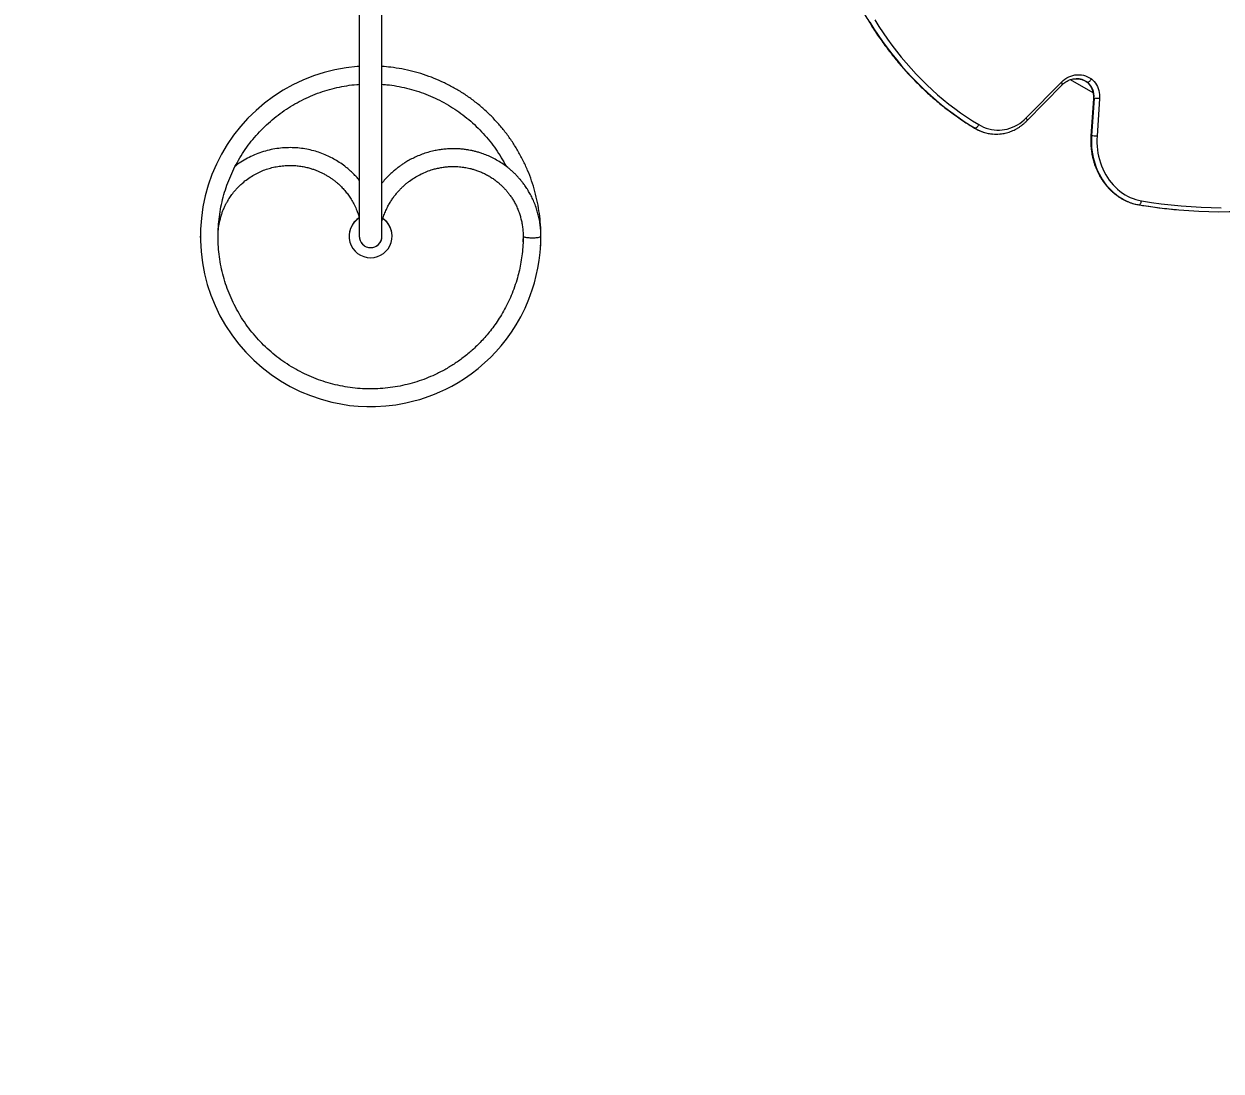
# Model space of a CAD drawing. Header units: millimetres. Extents: x 10665 to 29906, y -6125 to 7364.
# Drawn here: x 16781 to 19006, y -1018 to 928 of the extents above; entities that cross this region are included whole.
import ezdxf

# ---------------------------------------------------------------- set-up
doc = ezdxf.new("R2010")
doc.units = ezdxf.units.MM
for name, color, linetype in [('DIKOM_ОБЪЕКТ', 7, 'Continuous'), ('DIKOM_РАЗМЕР_ЗОНА', 7, 'Continuous'), ('DIKOM_РАЗМЕР_ОБЪЕКТА', 7, 'Continuous')]:
    doc.layers.add(name, color=color, linetype=linetype)
doc.styles.add('style1', font='arial.ttf', dxfattribs={"width": 0.8})
doc.dimstyles.new('1-50', dxfattribs={"dimtxt": 300, "dimasz": 200, "dimexe": 100, "dimexo": 0, "dimgap": 100, "dimtad": 1, "dimdec": 0, "dimtxsty": 'style1', "dimcen": 0, "dimclrd": 7, "dimclre": 7, "dimadec": 1, "dimazin": 2, "dimtfac": 1, "dimtdec": 0, "dimtmove": 1, "dimatfit": 3, "dimfxl": 0, "dimlwd": 25, "dimlwe": 18, "dimarcsym": 0})

# ---------------------------------------------------------------- blocks, each defined once
blk = doc.blocks.new('*D16')
at = {"layer": 'Defpoints', "color": 0, "transparency": 16777216}
for p in [(12665, 4926.5), (12665, 1146.9), (26947.7, -1821.9)]:
    blk.add_point(p, dxfattribs=at)
at = {"layer": 'DIKOM_РАЗМЕР_ОБЪЕКТА', "color": 7, "lineweight": 18, "transparency": 16777216}
for p, q in [((12665, 1146.9), (12665, 5026.5)), ((26947.7, -1821.9), (26947.7, 5026.5))]:
    blk.add_line(p, q, dxfattribs=at)
at = {"layer": 'DIKOM_РАЗМЕР_ОБЪЕКТА', "color": 7, "lineweight": 25, "transparency": 16777216}
blk.add_line((26747.7, 4926.5), (12865, 4926.5), dxfattribs=at)
at = {"layer": 'DIKOM_РАЗМЕР_ОБЪЕКТА', "color": 7, "transparency": 16777216}
for points in [[(12865, 4959.9), (12865, 4893.2), (12665, 4926.5)], [(26747.7, 4959.9), (26747.7, 4893.2), (26947.7, 4926.5)]]:
    blk.add_solid(points, dxfattribs=at)
at = {"layer": 'DIKOM_РАЗМЕР_ОБЪЕКТА', "color": 0, "transparency": 16777216, "insert": (21497, 5179.8), "char_height": 300, "attachment_point": 5, "style": 'style1'}
blk.add_mtext('14300', dxfattribs=at)
blk = doc.blocks.new('*D14')
at = {"layer": 'Defpoints', "color": 0, "transparency": 16777216}
for p in [(28947.7, 6914), (10665, 1629.9), (28947.7, -1535.4)]:
    blk.add_point(p, dxfattribs=at)
at = {"layer": 'DIKOM_РАЗМЕР_ЗОНА', "color": 7, "lineweight": 18, "transparency": 16777216}
for p, q in [((10665, 1629.9), (10665, 7014)), ((28947.7, -1535.4), (28947.7, 7014))]:
    blk.add_line(p, q, dxfattribs=at)
at = {"layer": 'DIKOM_РАЗМЕР_ЗОНА', "color": 7, "lineweight": 25, "transparency": 16777216}
blk.add_line((10865, 6914), (28747.7, 6914), dxfattribs=at)
at = {"layer": 'DIKOM_РАЗМЕР_ЗОНА', "color": 7, "transparency": 16777216}
for points in [[(10865, 6947.4), (10865, 6880.7), (10665, 6914)], [(28747.7, 6947.4), (28747.7, 6880.7), (28947.7, 6914)]]:
    blk.add_solid(points, dxfattribs=at)
at = {"layer": 'DIKOM_РАЗМЕР_ЗОНА', "color": 0, "transparency": 16777216, "insert": (21431.5, 7167.3), "char_height": 300, "attachment_point": 5, "style": 'style1'}
blk.add_mtext('18300', dxfattribs=at)

msp = doc.modelspace()

# ---------------------------------------------------------------- linework, layer by layer
at = {"layer": 'DIKOM_ОБЪЕКТ', "color": 7, "linetype": 'Continuous', "lineweight": 15}
for p, q in [((18768.1, 800), (18725.9, 824.4)), ((18643.8, 753.4), (18709.2, 819.9)), ((18645.3, 748.1), (18710.6, 814.7)), ((18756.9, 819.8), (18757.9, 819.5)), ((18768.8, 789.7), (18764.2, 719.8)), ((18769.9, 789.7), (18765.3, 719.9)), ((18780.2, 789.2), (18775.6, 719.3)), ((18853, 591.9), (18853.3, 591.8)), ((17465.4, 534.3), (17465.4, 534.3)), ((17708.9, 535.2), (17708.6, 522.9)), ((17108.9, 533.4), (17109.1, 527.5)), ((17142, 530.7), (17141.9, 533.4)), ((17385.4, 532.7), (17385.4, 532.7)), ((17404.4, 533.1), (17404.4, 532.7))]:
    msp.add_line(p, q, dxfattribs=at)
at = {"layer": 'DIKOM_ОБЪЕКТ', "color": 7, "linetype": 'Continuous', "lineweight": 15, "flags": 128}
for points in [[(18362.3, 935.6), (18370, 923.5), (18377.9, 911.6), (18386, 899.9), (18394.3, 888.4), (18402.9, 877.2), (18411.7, 866.2), (18420.7, 855.5), (18430, 845), (18439.4, 834.8), (18449.1, 824.8), (18458.9, 815.1), (18469, 805.7), (18479.2, 796.5), (18489.7, 787.7), (18500.2, 779.1), (18511, 770.9), (18521.9, 762.9), (18533, 755.2), (18544.3, 747.9), (18555.7, 740.8)], [(18353.2, 931.3), (18360.9, 919.1), (18368.9, 907), (18377.1, 895.2), (18385.6, 883.6), (18394.2, 872.2), (18403.2, 861.1), (18412.3, 850.2), (18421.6, 839.6), (18431.2, 829.2), (18441, 819.1), (18451, 809.3), (18461.1, 799.8), (18471.5, 790.5), (18482, 781.6), (18492.8, 772.9), (18503.7, 764.5), (18514.7, 756.5), (18525.9, 748.7), (18537.3, 741.3), (18548.9, 734.2)], [(17404.4, 848.9), (17400.4, 848.7), (17379.7, 846.4), (17359.2, 842.7), (17338.9, 837.7), (17319.1, 831.3), (17299.7, 823.7), (17280.8, 814.7), (17262.6, 804.6), (17245.1, 793.3), (17228.4, 780.9), (17212.5, 767.3), (17197.5, 752.8), (17183.6, 737.3), (17170.6, 721), (17158.8, 703.8), (17148.2, 685.9), (17138.7, 667.3), (17130.5, 648.1), (17123.6, 628.4), (17118, 608.3), (17113.7, 587.9), (17110.8, 567.3), (17109.2, 546.5), (17109, 525.6), (17110.2, 504.8), (17112.8, 484.1), (17116.7, 463.7), (17121.9, 443.5), (17128.5, 423.7), (17136.3, 404.4), (17145.4, 385.6), (17155.8, 367.5), (17167.3, 350.1), (17179.9, 333.5), (17193.6, 317.8), (17208.3, 303), (17223.9, 289.2), (17240.4, 276.4), (17257.7, 264.8), (17275.7, 254.3), (17294.4, 245.1), (17313.7, 237.1), (17333.4, 230.4), (17353.6, 225), (17369.9, 221.6), (17386.2, 219.1), (17402.4, 217.5), (17418.4, 216.8), (17434.2, 216.8), (17453.6, 217.9), (17472.4, 220.2), (17490.7, 223.5), (17508.4, 227.8), (17517.1, 230.2), (17525.5, 232.9), (17534.5, 236.1), (17544, 239.8), (17554.2, 244.1), (17565, 249.1), (17576.3, 255), (17588, 261.6), (17600.1, 269.3), (17612.5, 277.9), (17625.2, 287.7), (17637.9, 298.6), (17648, 308.2), (17658.1, 318.6), (17668, 329.9), (17677.7, 342.1), (17687.1, 355.1), (17696, 369), (17704.5, 383.9), (17712.4, 399.6), (17719.5, 416.3), (17725.9, 433.8), (17729.9, 446.9), (17733.4, 460.3), (17736.4, 474.2), (17738.7, 488.4), (17740.5, 503), (17741.6, 517.9), (17741.9, 533.2), (17741.9, 533.2)], [(18709.2, 819.9), (18712.3, 822.8), (18715.6, 825.5), (18719.1, 827.7), (18722.8, 829.7), (18726.6, 831.2), (18730.4, 832.4), (18734.4, 833.2), (18738.4, 833.6), (18742.4, 833.7), (18746.4, 833.3), (18750.3, 832.6), (18754.2, 831.4), (18758, 829.9), (18761.7, 828), (18765.2, 825.8)], [(18765.2, 825.8), (18767.9, 823.5), (18770.3, 820.9), (18772.5, 818), (18774.5, 814.9), (18776.2, 811.6), (18777.6, 808.1), (18778.7, 804.4), (18779.5, 800.7), (18780.1, 796.9), (18780.3, 793), (18780.2, 789.2)], [(18710.6, 814.7), (18710.7, 814.7), (18710.9, 815.2), (18711, 815.9), (18710.9, 816.8), (18710.5, 817.8), (18709.9, 818.8), (18709.2, 819.9)], [(18548.9, 734.2), (18548.2, 734.3), (18547.9, 734.4)], [(18555.7, 740.8), (18555, 739.5), (18554.2, 738.3), (18553.4, 737.1), (18552.5, 736.1), (18551.5, 735.3), (18550.6, 734.7), (18549.7, 734.3), (18548.9, 734.2)], [(18555.7, 740.8), (18560.1, 738.4), (18564.8, 736.2), (18569.5, 734.4), (18574.3, 732.9), (18579.1, 731.8), (18584.1, 731.1), (18589, 730.7), (18594, 730.6), (18598.9, 731), (18603.8, 731.7), (18608.7, 732.7), (18613.5, 734.2), (18618.3, 735.9), (18622.9, 738), (18627.4, 740.5), (18631.8, 743.2), (18636, 746.3), (18640, 749.7), (18643.8, 753.4)], [(18645.3, 748.1), (18645.3, 748.2), (18645.6, 748.7), (18645.7, 749.4), (18645.5, 750.2), (18645.1, 751.2), (18644.6, 752.3), (18643.8, 753.4)], [(18765.3, 719.9), (18765, 713.2), (18765.1, 706.5), (18765.4, 699.8), (18766.1, 693.2), (18767.1, 686.6), (18768.4, 680), (18770, 673.6), (18771.9, 667.3), (18774.1, 661.1), (18776.6, 655.1), (18779.4, 649.3), (18782.5, 643.6), (18785.8, 638.1), (18789.4, 632.9), (18793.3, 627.9), (18797.3, 623.2), (18801.6, 618.8), (18806.1, 614.6), (18810.8, 610.7), (18815.6, 607.2), (18820.7, 604), (18825.8, 601.1), (18831.1, 598.5), (18836.5, 596.3), (18842, 594.4), (18847.6, 593), (18853.3, 591.8)], [(18775.6, 719.3), (18775.3, 713), (18775.3, 706.8), (18775.7, 700.5), (18776.3, 694.3), (18777.2, 688.1), (18778.5, 682), (18780, 675.9), (18781.8, 670), (18783.9, 664.2), (18786.2, 658.6), (18788.8, 653.1), (18791.7, 647.8), (18794.8, 642.7), (18798.2, 637.8), (18801.8, 633.1), (18805.6, 628.7), (18809.6, 624.5), (18813.8, 620.6), (18818.2, 617), (18822.8, 613.7), (18827.5, 610.6), (18832.3, 607.9), (18837.3, 605.5), (18842.4, 603.4), (18847.5, 601.7), (18852.8, 600.3), (18858.1, 599.3)], [(18853.3, 591.8), (18854.1, 592), (18854.8, 592.4), (18855.6, 593.1), (18856.3, 594), (18856.9, 595.1), (18857.4, 596.4), (18857.8, 597.8), (18858.1, 599.3)], [(18853.3, 591.8), (18871.8, 589), (18890.3, 586.4), (18908.9, 584.3), (18923, 582.9)], [(18858.1, 599.3), (18876.5, 596.4), (18894.9, 593.9), (18913.4, 591.8), (18931.9, 590), (18950.4, 588.6), (18968.9, 587.5), (18987.5, 586.9), (19006.1, 586.5)], [(18923, 582.9), (18927.5, 582.5), (18946.2, 581.1), (18964.8, 580.1), (18983.5, 579.4), (19002.1, 579), (19020.8, 579.1), (19039.5, 579.5), (19058.1, 580.3), (19076.8, 581.4), (19086.1, 582.2)], [(17708.9, 533.2), (17708.9, 533.1), (17709.2, 532.7), (17709.7, 532.4), (17710.6, 532), (17711.9, 531.7), (17713.4, 531.4), (17715.2, 531.1), (17717.1, 530.9), (17719.3, 530.8), (17721.6, 530.7), (17724, 530.6), (17726.4, 530.6), (17728.8, 530.6)], [(17728.8, 530.6), (17731.1, 530.7), (17733.3, 530.9), (17735.3, 531.1), (17737.1, 531.3), (17738.7, 531.6), (17740, 532), (17741, 532.3), (17741.6, 532.7), (17741.9, 533), (17741.9, 533.2)]]:
    msp.add_lwpolyline(points, dxfattribs=at)
at = {"layer": 'DIKOM_ОБЪЕКТ', "color": 7, "linetype": 'Continuous', "lineweight": 15}
for centre, radius, start, end in [((18736.6, 789.1), 37.1, 55.014, 90.0461), ((18734.6, 792.8), 35.4, 355.0784, 48.954), ((18769.6, 787.1), 2.67, 82.5839, 106.1308), ((18767.1, 648.2), 141.6, 84.6986, 88.8661), ((18588.4, 799.3), 76.2, 238.7086, 264.9939), ((18587.9, 796.4), 73.2, 265.1615, 274.8186), ((18765, 717.2), 2.67, 82.5839, 106.1308), ((18762.5, 578.4), 141.5, 84.698, 88.8667), ((17425.4, 533.5), 40, 121.9284, 270.0001), ((17425.4, 533.5), 40, 121.9285, 181.1801), ((17425.4, 533.5), 40, 270.0001, 55.3834), ((17425.4, 533.5), 40, 1.1821, 55.3825), ((17425.4, 533.2), 21, 179.8472, 359.8542), ((17425.4, 533.2), 21, 179.8475, 269.9992), ((17425.4, 533.2), 21, 269.9994, 359.8541)]:
    msp.add_arc(centre, radius, start, end, dxfattribs=at)
for points, knots in [([(18249.8, 1271.8), (18249.8, 1270.6), (18250.1, 1264.7), (18250.7, 1254.1), (18251.9, 1239.9), (18253.3, 1225.7), (18254.9, 1211.6), (18256.9, 1197.5), (18259.1, 1183.5), (18261.5, 1169.5), (18264.3, 1155.6), (18267.2, 1141.8), (18270.5, 1128), (18274, 1114.4), (18277.8, 1100.8), (18281.8, 1087.3), (18286.1, 1074), (18290.7, 1060.7), (18295.4, 1047.6), (18300.5, 1034.6), (18305.8, 1021.8), (18311.3, 1009), (18317.1, 996.5), (18323.1, 984), (18329.3, 971.8), (18335.8, 959.7), (18342.5, 947.7), (18349.4, 936), (18356.6, 924.4), (18363.9, 913), (18371.5, 901.8), (18379.3, 890.9), (18387.3, 880.1), (18395.5, 869.5), (18403.9, 859.1), (18412.5, 849), (18421.3, 839.1), (18430.3, 829.4), (18439.4, 819.9), (18448.7, 810.7), (18458.2, 801.7), (18467.9, 793), (18477.8, 784.5), (18487.8, 776.3), (18497.9, 768.4), (18508.2, 760.7), (18518.6, 753.3), (18529.2, 746.1), (18539, 739.8), (18545.3, 736), (18547.9, 734.4)], [0, 0, 0, 0, 0.005204, 0.026497, 0.04779, 0.069084, 0.090377, 0.111671, 0.132964, 0.154257, 0.175551, 0.196844, 0.218137, 0.23943, 0.260723, 0.282016, 0.303308, 0.324601, 0.345893, 0.367185, 0.388477, 0.409768, 0.431059, 0.45235, 0.47364, 0.49493, 0.516219, 0.537508, 0.558796, 0.580084, 0.601371, 0.622658, 0.643943, 0.665228, 0.686512, 0.707795, 0.729077, 0.750357, 0.771637, 0.792916, 0.814193, 0.835469, 0.856744, 0.878018, 0.899289, 0.92056, 0.941829, 0.963097, 0.984363, 1, 1, 1, 1]), ([(17404.4, 1033.2), (17404.4, 1033.2), (17404.4, 1033.1), (17404.4, 1033), (17404.4, 1032.5), (17404.4, 1031.7), (17404.4, 1030.6), (17404.4, 1029.1), (17404.4, 1027.4), (17404.4, 1025.3), (17404.4, 1022.9), (17404.4, 1020.2), (17404.4, 1017.3), (17404.4, 1014), (17404.4, 1010.4), (17404.4, 1006.6), (17404.4, 1002.4), (17404.4, 998), (17404.4, 993.3), (17404.4, 988.4), (17404.4, 983.2), (17404.4, 977.7), (17404.4, 972), (17404.4, 966.1), (17404.4, 959.9), (17404.4, 953.5), (17404.4, 946.9), (17404.4, 940.1), (17404.4, 933.1), (17404.4, 925.8), (17404.4, 918.5), (17404.4, 910.9), (17404.4, 903.2), (17404.4, 895.3), (17404.4, 887.3), (17404.4, 879.1), (17404.4, 870.9), (17404.4, 862.5), (17404.4, 854), (17404.4, 845.5), (17404.4, 836.8), (17404.4, 828.1), (17404.4, 819.3), (17404.4, 810.5), (17404.4, 801.7), (17404.4, 792.8), (17404.4, 783.9), (17404.4, 775), (17404.4, 766.1), (17404.4, 757.3), (17404.4, 748.5), (17404.4, 739.7), (17404.4, 730.9), (17404.4, 722.3), (17404.4, 713.7), (17404.4, 705.2), (17404.4, 696.8), (17404.4, 688.5), (17404.4, 680.4), (17404.4, 672.3), (17404.4, 664.4), (17404.4, 656.7), (17404.4, 649.1), (17404.4, 641.7), (17404.4, 634.4), (17404.4, 627.4), (17404.4, 620.5), (17404.4, 613.9), (17404.4, 607.5), (17404.4, 601.3), (17404.4, 595.3), (17404.4, 589.5), (17404.4, 584), (17404.4, 578.8), (17404.4, 573.8), (17404.4, 569.1), (17404.4, 564.6), (17404.4, 560.4), (17404.4, 556.5), (17404.4, 552.9), (17404.4, 549.6), (17404.4, 546.6), (17404.4, 543.8), (17404.4, 541.4), (17404.4, 539.3), (17404.4, 537.5), (17404.4, 536), (17404.4, 534.8), (17404.4, 533.9), (17404.4, 533.4), (17404.4, 533.2), (17404.4, 533.2), (17404.4, 533.2), (17404.4, 533.2)], [0, 0, 0, 0, 0.00279, 0.010896, 0.021958, 0.033296, 0.044652, 0.056011, 0.067371, 0.078731, 0.090091, 0.101452, 0.112813, 0.124173, 0.135534, 0.146895, 0.158255, 0.169616, 0.180976, 0.192337, 0.203698, 0.215059, 0.226419, 0.23778, 0.249141, 0.260501, 0.271862, 0.283223, 0.294583, 0.305944, 0.317305, 0.328665, 0.340026, 0.351387, 0.362748, 0.374108, 0.385469, 0.39683, 0.40819, 0.419551, 0.430912, 0.442272, 0.453633, 0.464994, 0.476355, 0.487715, 0.499076, 0.510437, 0.521797, 0.533158, 0.544519, 0.555879, 0.56724, 0.578601, 0.589961, 0.601322, 0.612683, 0.624044, 0.635404, 0.646765, 0.658126, 0.669486, 0.680847, 0.692208, 0.703568, 0.714929, 0.72629, 0.73765, 0.749011, 0.760372, 0.771733, 0.783093, 0.794454, 0.805815, 0.817175, 0.828536, 0.839897, 0.851257, 0.862618, 0.873979, 0.885339, 0.8967, 0.908061, 0.919421, 0.930782, 0.942142, 0.953502, 0.964862, 0.976222, 0.987579, 0.997757, 0.999907, 1, 1, 1, 1]), ([(17446.4, 533.1), (17446.4, 533.1), (17446.4, 533.1), (17446.4, 533.2), (17446.4, 533.2), (17446.4, 533.2), (17446.4, 533.5), (17446.4, 534.1), (17446.4, 535), (17446.4, 536.3), (17446.4, 537.8), (17446.4, 539.7), (17446.4, 541.9), (17446.4, 544.3), (17446.4, 547.1), (17446.4, 550.2), (17446.4, 553.6), (17446.4, 557.2), (17446.4, 561.2), (17446.4, 565.4), (17446.4, 569.9), (17446.4, 574.7), (17446.4, 579.7), (17446.4, 585), (17446.4, 590.6), (17446.4, 596.4), (17446.4, 602.4), (17446.4, 608.7), (17446.4, 615.1), (17446.4, 621.8), (17446.4, 628.7), (17446.4, 635.8), (17446.4, 643.1), (17446.4, 650.5), (17446.4, 658.1), (17446.4, 665.9), (17446.4, 673.8), (17446.4, 681.9), (17446.4, 690.1), (17446.4, 698.4), (17446.4, 706.8), (17446.4, 715.3), (17446.4, 723.9), (17446.4, 732.6), (17446.4, 741.3), (17446.4, 750.1), (17446.4, 758.9), (17446.4, 767.8), (17446.4, 776.7), (17446.4, 785.6), (17446.4, 794.5), (17446.4, 803.3), (17446.4, 812.2), (17446.4, 821), (17446.4, 829.7), (17446.4, 838.4), (17446.4, 847.1), (17446.4, 855.6), (17446.4, 864.1), (17446.4, 872.4), (17446.4, 880.7), (17446.4, 888.8), (17446.4, 896.8), (17446.4, 904.6), (17446.4, 912.3), (17446.4, 919.9), (17446.4, 927.2), (17446.4, 934.4), (17446.4, 941.4), (17446.4, 948.2), (17446.4, 954.7), (17446.4, 961.1), (17446.4, 967.2), (17446.4, 973.1), (17446.4, 978.8), (17446.4, 984.2), (17446.4, 989.4), (17446.4, 994.2), (17446.4, 998.9), (17446.4, 1003.2), (17446.4, 1007.3), (17446.4, 1011.1), (17446.4, 1014.6), (17446.4, 1017.8), (17446.4, 1020.8), (17446.4, 1023.4), (17446.4, 1025.7), (17446.4, 1027.7), (17446.4, 1029.4), (17446.4, 1030.8), (17446.4, 1031.9), (17446.4, 1032.6), (17446.4, 1033), (17446.4, 1033.1), (17446.4, 1033.2), (17446.4, 1033.2), (17446.4, 1033.2), (17446.4, 1033.2), (17446.4, 1033.2), (17446.4, 1033.3), (17446.4, 1033.4), (17446.4, 1033.5), (17446.4, 1033.6)], [0, 0, 0, 0, 0.000092, 0.000487, 0.001691, 0.005311, 0.016075, 0.027451, 0.038775, 0.050093, 0.06141, 0.072727, 0.084043, 0.095359, 0.106675, 0.117992, 0.129308, 0.140624, 0.15194, 0.163256, 0.174572, 0.185889, 0.197205, 0.208521, 0.219837, 0.231153, 0.242469, 0.253785, 0.265101, 0.276417, 0.287734, 0.29905, 0.310366, 0.321682, 0.332998, 0.344314, 0.35563, 0.366946, 0.378263, 0.389579, 0.400895, 0.412211, 0.423527, 0.434843, 0.446159, 0.457475, 0.468792, 0.480108, 0.491424, 0.50274, 0.514056, 0.525372, 0.536688, 0.548004, 0.55932, 0.570637, 0.581953, 0.593269, 0.604585, 0.615901, 0.627217, 0.638533, 0.649849, 0.661165, 0.672482, 0.683798, 0.695114, 0.70643, 0.717746, 0.729062, 0.740378, 0.751694, 0.76301, 0.774327, 0.785643, 0.796959, 0.808275, 0.819591, 0.830907, 0.842223, 0.85354, 0.864856, 0.876172, 0.887488, 0.898804, 0.91012, 0.921437, 0.932753, 0.944069, 0.955386, 0.966702, 0.97802, 0.98934, 0.994508, 0.997092, 0.998384, 0.99903, 0.999354, 0.999525, 0.999606, 0.99972, 1, 1, 1, 1]), ([(17741.3, 514.9), (17741.6, 521.3), (17742.2, 534.6), (17741.4, 554.9), (17739.3, 575.6), (17735.8, 596.2), (17731, 616.5), (17724.9, 636.5), (17717.4, 656), (17708.7, 674.9), (17698.7, 693.3), (17687.6, 710.9), (17675.3, 727.8), (17662, 743.8), (17647.6, 758.9), (17632.3, 773.1), (17616, 786.2), (17599, 798.2), (17581.1, 809), (17562.6, 818.7), (17543.5, 827.1), (17523.9, 834.2), (17503.9, 840.1), (17483.5, 844.5), (17464.3, 847.6), (17451.9, 848.5), (17446.4, 848.9)], [0, 0, 0, 0, 0.038642, 0.080823, 0.123004, 0.165184, 0.207366, 0.249547, 0.291728, 0.333909, 0.37609, 0.41827, 0.460452, 0.502633, 0.544814, 0.586994, 0.629175, 0.671356, 0.713537, 0.755717, 0.797897, 0.840079, 0.88226, 0.924441, 0.966622, 1, 1, 1, 1]), ([(18710.6, 814.7), (18711, 815.1), (18712.3, 816.3), (18714.5, 818.2), (18717.2, 820.2), (18720.1, 821.9), (18723.1, 823.4), (18726.2, 824.6), (18729.3, 825.4), (18732.5, 826), (18734.9, 826.2), (18736.3, 826.2), (18736.6, 826.2)], [0, 0, 0, 0, 0.055812, 0.168733, 0.281892, 0.395473, 0.509534, 0.624128, 0.739262, 0.854906, 0.970974, 1, 1, 1, 1]), ([(18736.6, 826.2), (18737.4, 826.2), (18739.3, 826.2), (18742.3, 825.8), (18745.5, 825.1), (18748.6, 824.1), (18751.7, 822.8), (18754.5, 821.4), (18756.2, 820.3), (18756.9, 819.8)], [0, 0, 0, 0, 0.115504, 0.269532, 0.4234, 0.576893, 0.729834, 0.882129, 1, 1, 1, 1]), ([(18757.9, 819.5), (18758.4, 819.6), (18759.3, 819.7), (18761.1, 820.8), (18762.8, 822.4), (18764.2, 824.2), (18765, 825.3), (18765.2, 825.8), (18765.2, 825.8)], [0, 0, 0, 0, 0.21451, 0.429001, 0.643576, 0.858294, 0.994247, 1, 1, 1, 1]), ([(17708.9, 533.2), (17708.8, 527.7), (17708.7, 516.9), (17707.2, 501), (17705, 485.5), (17702.1, 470.6), (17698.2, 455.2), (17693.1, 439.4), (17687, 423.3), (17680.1, 408.3), (17672.7, 394.2), (17664.8, 381.1), (17656.7, 369), (17648.3, 357.8), (17639.8, 347.6), (17631.3, 338.2), (17622.9, 329.7), (17614.6, 321.9), (17606.1, 314.6), (17597.6, 307.9), (17589, 301.5), (17580.5, 295.8), (17571.9, 290.4), (17563.1, 285.3), (17554.1, 280.5), (17542.6, 274.9), (17528.4, 268.8), (17511.2, 262.8), (17493.6, 257.8), (17475.6, 254), (17457.2, 251.3), (17438.6, 249.8), (17419.9, 249.5), (17401.3, 250.5), (17382.7, 252.7), (17364.3, 256.1), (17346.2, 260.8), (17328.5, 266.6), (17311.1, 273.5), (17294.3, 281.6), (17278, 290.8), (17262.3, 301), (17247.4, 312.3), (17233.2, 324.5), (17219.9, 337.6), (17207.5, 351.6), (17196, 366.3), (17185.5, 381.8), (17176.1, 397.9), (17167.7, 414.6), (17160.4, 431.8), (17154.3, 449.5), (17149.4, 467.5), (17145.7, 485.9), (17143.2, 504.4), (17141.9, 523), (17141.9, 541.7), (17143, 560.4), (17145.4, 578.9), (17149, 597.2), (17153.9, 615.3), (17159.9, 633), (17167, 650.3), (17175.3, 667), (17184.6, 683.2), (17195, 698.8), (17206.4, 713.6), (17218.8, 727.6), (17232, 740.8), (17246.1, 753.1), (17261, 764.4), (17276.6, 774.7), (17292.8, 784), (17309.6, 792.2), (17326.9, 799.3), (17344.6, 805.2), (17362.7, 809.9), (17381.1, 813.4), (17395, 815.3), (17402.8, 815.7), (17404.4, 815.8)], [0, 0, 0, 0, 0.012483, 0.024651, 0.036504, 0.04804, 0.059259, 0.072836, 0.085919, 0.098506, 0.110599, 0.122196, 0.133299, 0.143908, 0.154021, 0.16364, 0.172764, 0.181393, 0.189528, 0.198218, 0.206261, 0.213925, 0.221617, 0.229341, 0.237099, 0.24489, 0.258601, 0.272413, 0.286327, 0.300341, 0.314456, 0.328653, 0.34286, 0.357066, 0.371272, 0.385479, 0.399685, 0.413891, 0.428098, 0.442304, 0.45651, 0.470716, 0.484923, 0.499129, 0.513335, 0.527541, 0.541747, 0.555954, 0.57016, 0.584366, 0.598572, 0.612779, 0.626985, 0.641191, 0.655397, 0.669604, 0.68381, 0.698016, 0.712222, 0.726428, 0.740635, 0.754841, 0.769047, 0.783253, 0.79746, 0.811666, 0.825872, 0.840078, 0.854284, 0.868491, 0.882697, 0.896903, 0.911109, 0.925316, 0.939522, 0.953728, 0.967934, 0.98214, 0.996347, 1, 1, 1, 1]), ([(17446.4, 815.8), (17449.5, 815.6), (17458.8, 815), (17474.1, 812.7), (17492.4, 808.9), (17510.4, 803.9), (17528.1, 797.7), (17545.2, 790.4), (17561.9, 781.9), (17578, 772.4), (17593.4, 761.8), (17608.1, 750.3), (17622, 737.8), (17635, 724.4), (17647.2, 710.2), (17658.3, 695.2), (17668.5, 679.7), (17674.3, 668.8), (17677.2, 663.5)], [0, 0, 0, 0, 0.031776, 0.09643, 0.161085, 0.225739, 0.290392, 0.355045, 0.419699, 0.484355, 0.549009, 0.613662, 0.678316, 0.742971, 0.807625, 0.872278, 0.936932, 1, 1, 1, 1]), ([(18756.8, 819.8), (18757, 819.6), (18758, 818.8), (18759.6, 817.3), (18761.5, 815), (18763.2, 812.6), (18764.8, 809.9), (18766.1, 807.1), (18767.1, 804.2), (18768, 801.1), (18768.6, 798), (18768.9, 794.8), (18769, 792), (18768.9, 790.3), (18768.8, 789.7)], [0, 0, 0, 0, 0.03168, 0.124278, 0.216489, 0.308254, 0.399679, 0.490849, 0.581831, 0.672692, 0.763452, 0.854153, 0.944795, 1, 1, 1, 1]), ([(18547.9, 734.4), (18548.7, 733.9), (18551, 732.6), (18554.8, 730.7), (18559.3, 728.7), (18564, 727), (18568.7, 725.5), (18573.5, 724.5), (18577.8, 723.7), (18580.5, 723.5), (18581.6, 723.4)], [0, 0, 0, 0, 0.076296, 0.215186, 0.353964, 0.492585, 0.631059, 0.769389, 0.907605, 1, 1, 1, 1]), ([(18594.3, 723.4), (18595.5, 723.5), (18598.3, 723.8), (18602.6, 724.5), (18607.4, 725.6), (18612.1, 727), (18616.8, 728.7), (18621.3, 730.8), (18625.8, 733.1), (18630.1, 735.7), (18634.3, 738.5), (18638.3, 741.7), (18642, 744.9), (18644.3, 747.1), (18645.3, 748.1)], [0, 0, 0, 0, 0.063002, 0.149223, 0.235468, 0.321755, 0.408108, 0.494533, 0.581051, 0.667649, 0.75435, 0.841144, 0.928032, 1, 1, 1, 1]), ([(18764.2, 719.8), (18764.1, 718.7), (18764, 715.5), (18763.9, 710.3), (18764, 704.2), (18764.4, 698), (18765.1, 691.9), (18766.1, 685.8), (18767.3, 679.8), (18768.8, 673.9), (18770.6, 668), (18772.6, 662.3), (18774.9, 656.7), (18777.4, 651.3), (18780.2, 646), (18783.2, 640.9), (18786.4, 635.9), (18789.8, 631.2), (18793.5, 626.7), (18797.3, 622.3), (18801.3, 618.3), (18805.5, 614.4), (18809.9, 610.9), (18814.4, 607.6), (18819.1, 604.5), (18823.9, 601.8), (18828.8, 599.3), (18833.8, 597.2), (18838.8, 595.3), (18844, 593.7), (18848.7, 592.6), (18851.7, 592.1), (18853, 591.9)], [0, 0, 0, 0, 0.018425, 0.052727, 0.087032, 0.121338, 0.155647, 0.189956, 0.224263, 0.25857, 0.292876, 0.32718, 0.361479, 0.395775, 0.430062, 0.464342, 0.498612, 0.532869, 0.567112, 0.601337, 0.635543, 0.669726, 0.703884, 0.738017, 0.77212, 0.806192, 0.840234, 0.874243, 0.908224, 0.942176, 0.9761, 1, 1, 1, 1]), ([(17404.4, 637.5), (17404.3, 637.6), (17402.6, 639.8), (17399, 643.8), (17393.8, 649.3), (17388.4, 654.4), (17382.9, 659.2), (17376, 664.8), (17367.4, 670.8), (17357.1, 677.1), (17346.3, 682.6), (17334.8, 687.4), (17322.7, 691.5), (17310, 694.6), (17296.7, 696.9), (17283, 698.1), (17268.9, 698.1), (17254.6, 697), (17240.3, 694.6), (17226.3, 690.9), (17212.6, 686.1), (17199.5, 680.2), (17187, 673.1), (17178.6, 667.5), (17174.4, 664.3), (17174, 663.9)], [0, 0, 0, 0, 0.002182, 0.032707, 0.062292, 0.091378, 0.119963, 0.148047, 0.195989, 0.242551, 0.28975, 0.338231, 0.387993, 0.439047, 0.491421, 0.54511, 0.600117, 0.656306, 0.712687, 0.769063, 0.825435, 0.881805, 0.937949, 0.993103, 1, 1, 1, 1]), ([(17741.9, 533.2), (17741.9, 537), (17741.7, 544.4), (17740.6, 555.3), (17738.9, 565.5), (17736.6, 575.2), (17733.7, 585), (17730.2, 594.7), (17726, 604.2), (17721.6, 612.8), (17717, 620.4), (17712.5, 627.3), (17708.1, 633.2), (17703.8, 638.5), (17699.5, 643.4), (17695.1, 648.1), (17690.4, 652.6), (17685.5, 657), (17679.2, 662.1), (17671.5, 667.8), (17662.1, 673.8), (17652.2, 679.1), (17642.3, 683.7), (17633.4, 687), (17625.8, 689.4), (17619.4, 691.1), (17613.6, 692.5), (17608.9, 693.4), (17605.1, 694), (17601.8, 694.5), (17598.1, 695), (17592.7, 695.6), (17585.6, 696), (17577, 696.1), (17568.1, 695.8), (17559, 694.9), (17549.7, 693.5), (17539.7, 691.5), (17529.2, 688.6), (17518.6, 684.9), (17508.6, 680.6), (17499.3, 676), (17491.5, 671.5), (17484.9, 667.3), (17479.5, 663.5), (17473.9, 659.2), (17467.9, 654.3), (17461.3, 648.3), (17454.3, 641.2), (17449.3, 635.6), (17446.7, 632.3), (17446.4, 631.8)], [0, 0, 0, 0, 0.027834, 0.054517, 0.080047, 0.104423, 0.127643, 0.15504, 0.180631, 0.204413, 0.226387, 0.246551, 0.264905, 0.281447, 0.297061, 0.312906, 0.328988, 0.345304, 0.361858, 0.388831, 0.416407, 0.444489, 0.47159, 0.497205, 0.514252, 0.53057, 0.545746, 0.558253, 0.566108, 0.573621, 0.582848, 0.593809, 0.613615, 0.634933, 0.656762, 0.679102, 0.701953, 0.725314, 0.753735, 0.781195, 0.807505, 0.832666, 0.856677, 0.873126, 0.888989, 0.905201, 0.923982, 0.945429, 0.969541, 0.996318, 1, 1, 1, 1]), ([(17141.9, 533.4), (17142, 536.6), (17142.1, 542.8), (17143.1, 551.8), (17144.6, 560.1), (17146.5, 567.7), (17148.6, 574.7), (17151, 581.3), (17153.6, 587.4), (17156.4, 593.1), (17159, 597.9), (17161.4, 601.8), (17163.7, 605.5), (17166.2, 609.2), (17169.2, 613.2), (17172.8, 617.6), (17176.9, 622.3), (17181.8, 627.3), (17188.3, 633.3), (17196.5, 639.8), (17206.2, 646.2), (17216.2, 651.6), (17226.4, 656), (17236.8, 659.6), (17247.4, 662.3), (17258.4, 664.1), (17269, 665), (17279.1, 665.1), (17288.6, 664.5), (17297.8, 663.3), (17306.3, 661.6), (17313.9, 659.5), (17320.5, 657.4), (17326.4, 655.1), (17332, 652.7), (17337.7, 649.9), (17343.1, 646.9), (17348.2, 643.8), (17352.8, 640.7), (17357.7, 637.2), (17362.9, 632.9), (17368.5, 627.9), (17374.4, 621.9), (17380.2, 615.2), (17385.7, 607.8), (17390.8, 599.9), (17395.6, 591.1), (17399.6, 582), (17402.6, 573.9), (17403.9, 569), (17404.4, 567)], [0, 0, 0, 0, 0.025379, 0.049179, 0.0714, 0.092041, 0.111103, 0.128583, 0.147474, 0.164089, 0.178427, 0.19049, 0.200275, 0.21253, 0.225515, 0.240241, 0.256706, 0.274912, 0.294859, 0.326026, 0.356444, 0.386099, 0.414991, 0.44312, 0.471282, 0.500206, 0.529894, 0.554196, 0.578984, 0.6037, 0.626329, 0.646692, 0.664788, 0.680618, 0.695876, 0.712509, 0.730519, 0.744228, 0.758638, 0.774064, 0.791618, 0.811401, 0.833409, 0.857642, 0.880673, 0.905408, 0.931844, 0.959982, 0.983719, 1, 1, 1, 1]), ([(17446.4, 560.3), (17446.9, 562), (17448.1, 566.9), (17450.9, 574.5), (17454.5, 583.1), (17458.4, 590.8), (17462.4, 597.7), (17466.7, 604), (17470.9, 609.8), (17475.2, 615), (17479.4, 619.7), (17483.7, 624), (17488.1, 628.1), (17492.9, 632.2), (17499.1, 637), (17506.9, 642.4), (17516.8, 648), (17527.2, 652.8), (17537, 656.4), (17546, 659), (17553.9, 660.7), (17562.1, 662), (17570.1, 662.8), (17577.7, 663.1), (17584.5, 663), (17590.3, 662.6), (17595.4, 662.1), (17600.2, 661.4), (17605, 660.6), (17610.3, 659.4), (17616.1, 657.9), (17622.6, 655.8), (17629.6, 653.1), (17637, 649.8), (17644.3, 645.9), (17651.2, 641.7), (17657.4, 637.3), (17662.8, 633), (17667.6, 628.8), (17672, 624.5), (17676.1, 620.1), (17680, 615.5), (17684, 610.3), (17688, 604.6), (17691.8, 598.3), (17695.5, 591.4), (17699, 583.8), (17701.9, 575.9), (17704.4, 567.9), (17706.3, 560), (17707.8, 551.5), (17708.7, 542.5), (17708.9, 536.3), (17708.9, 533.2)], [0, 0, 0, 0, 0.013418, 0.038954, 0.062792, 0.084926, 0.105359, 0.124088, 0.143406, 0.160495, 0.175909, 0.191373, 0.207014, 0.22283, 0.238822, 0.267226, 0.296166, 0.325739, 0.35607, 0.376716, 0.397701, 0.419022, 0.440605, 0.460598, 0.478193, 0.49339, 0.506207, 0.518402, 0.531171, 0.545032, 0.560854, 0.578646, 0.59841, 0.620136, 0.642301, 0.663791, 0.684606, 0.701912, 0.718721, 0.735037, 0.750857, 0.766314, 0.783354, 0.802622, 0.82131, 0.841706, 0.863809, 0.887622, 0.907904, 0.929283, 0.951758, 0.97533, 1, 1, 1, 1]), ([(18853, 591.9), (18856, 591.4), (18864.7, 589.9), (18879.3, 587.8), (18896.5, 585.6), (18911, 584), (18919.8, 583.2), (18922.8, 583)], [0, 0, 0, 0, 0.130459, 0.377385, 0.624303, 0.871224, 1, 1, 1, 1])]:
    msp.add_open_spline(points, degree=3, knots=knots, dxfattribs=at)

# ---------------------------------------------------------------- dimensions: what is measured, and where the dimension line sits
at = {"layer": 'DIKOM_РАЗМЕР_ЗОНА'}
dim = msp.add_linear_dim(base=(28947.7, 6914), p1=(10665, 1629.9), p2=(28947.7, -1535.4), text='18300', dimstyle='1-50', override={"dimscale": 1, "dimtix": 0, "dimtofl": 1, "dimtmove": 1, "dimatfit": 3}, dxfattribs=at)
dim.commit()
dim.dimension.update_dxf_attribs({"geometry": '*D14', "text_midpoint": (21431.5, 6914), "dimtype": 160})
at = {"layer": 'DIKOM_РАЗМЕР_ОБЪЕКТА'}
dim = msp.add_linear_dim(base=(12665, 4926.5), p1=(26947.7, -1821.9), p2=(12665, 1146.9), angle=180, text='14300', dimstyle='1-50', override={"dimscale": 1, "dimtix": 0, "dimtofl": 1, "dimtmove": 1, "dimatfit": 3}, dxfattribs=at)
dim.commit()
dim.dimension.update_dxf_attribs({"geometry": '*D16', "text_midpoint": (21497, 4926.5), "dimtype": 160})

doc.saveas('drawing.dxf')
